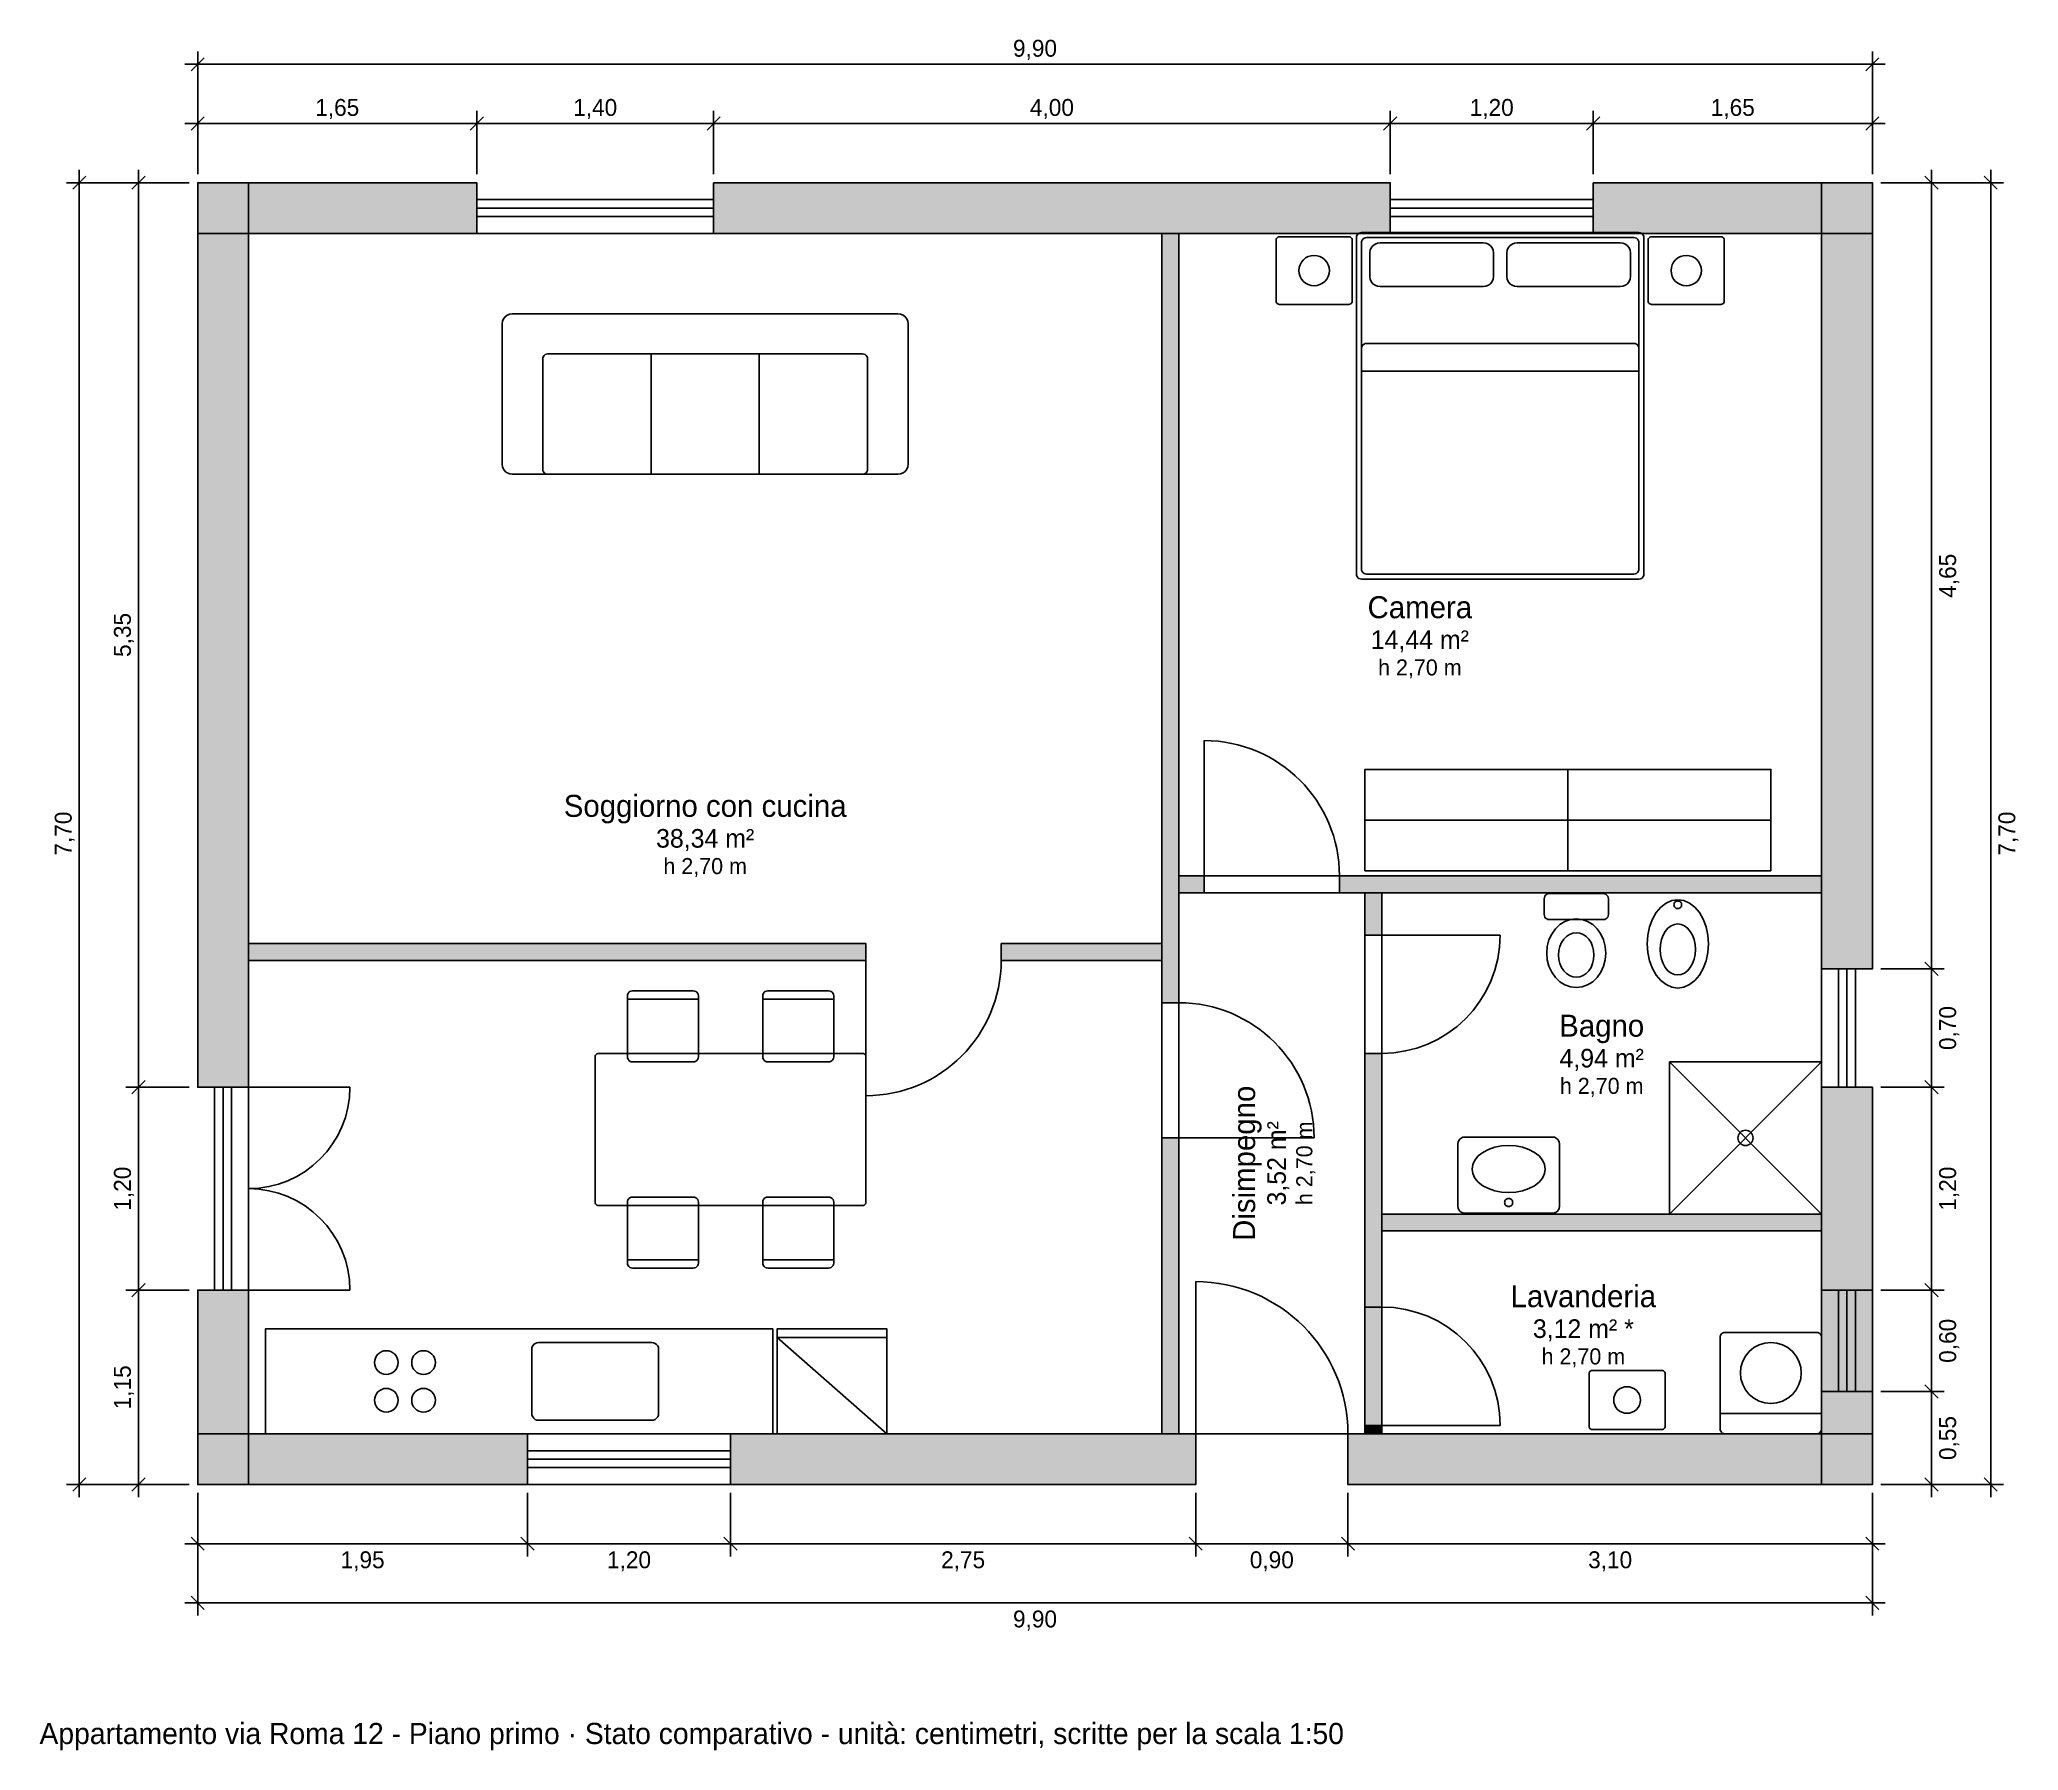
# Model space of a CAD drawing. Header units: centimetres. Extents: x -108 to 1061, y -172 to 840.
import ezdxf
from ezdxf.enums import TextEntityAlignment as Align

# ---------------------------------------------------------------- set-up
doc = ezdxf.new("R2010")
doc.units = ezdxf.units.CM
for name, color, linetype in [('APERTURE', 4, 'Continuous'), ('ARREDI', 8, 'Continuous'), ('DEMOLIZIONI', 2, 'Continuous'), ('LOCALI', 9, 'Continuous'), ('MURI', 7, 'Continuous'), ('NUOVO', 1, 'Continuous'), ('QUOTE', 3, 'Continuous'), ('TESTI', 7, 'Continuous')]:
    doc.layers.add(name, color=color, linetype=linetype)

msp = doc.modelspace()

# ---------------------------------------------------------------- hatches: boundary and pattern name
at = {"layer": 'DEMOLIZIONI'}
for points in [[(15, 305), (380, 305), (380, 295), (15, 295)], [(460, 305), (555, 305), (555, 295), (460, 295)], [(975, 100), (975, 40), (945, 40), (945, 100)], [(685, 90), (685, 20), (675, 20), (675, 90)]]:
    msp.add_hatch(color=256, dxfattribs=at).paths.add_polyline_path(points)
at = {"layer": 'MURI'}
for points in [[(-15, 755), (150, 755), (150, 725), (-15, 725)], [(15, 755), (15, 220), (-15, 220), (-15, 755)], [(290, 755), (690, 755), (690, 725), (290, 725)], [(810, 755), (975, 755), (975, 725), (810, 725)], [(975, 755), (975, 290), (945, 290), (945, 755)], [(565, 725), (565, 270), (555, 270), (555, 725)], [(565, 345), (580, 345), (580, 335), (565, 335)], [(660, 345), (945, 345), (945, 335), (660, 335)], [(685, 335), (685, 310), (675, 310), (675, 335)], [(685, 240), (685, 90), (675, 90), (675, 240)], [(975, 220), (975, 100), (945, 100), (945, 220)], [(565, 190), (565, 15), (555, 15), (555, 190)], [(15, 100), (15, -15), (-15, -15), (-15, 100)], [(975, 40), (975, -15), (945, -15), (945, 40)], [(-15, 15), (180, 15), (180, -15), (-15, -15)], [(300, 15), (575, 15), (575, -15), (300, -15)], [(665, 15), (975, 15), (975, -15), (665, -15)], [(685, 20), (685, 15), (675, 15), (675, 20)]]:
    msp.add_hatch(color=256, dxfattribs=at).paths.add_polyline_path(points)
at = {"layer": 'NUOVO'}
msp.add_hatch(color=256, dxfattribs=at).paths.add_polyline_path([(685, 145), (945, 145), (945, 135), (685, 135)])

# ---------------------------------------------------------------- linework, layer by layer
at = {"layer": 'APERTURE'}
for p, q in [((150, 755), (150, 725)), ((290, 755), (290, 725)), ((690, 755), (690, 725)), ((810, 755), (810, 725)), ((150, 740), (290, 740)), ((690, 740), (810, 740)), ((147, 725), (293, 725)), ((687, 725), (813, 725)), ((580, 345), (580, 425)), ((580, 345), (580, 335)), ((660, 345), (660, 335)), ((380, 295), (380, 305)), ((460, 295), (460, 305)), ((685, 310), (675, 310)), ((685, 310), (755, 310)), ((380, 295), (380, 215)), ((945, 293), (945, 217)), ((975, 290), (945, 290)), ((960, 290), (960, 220)), ((565, 270), (555, 270)), ((685, 240), (675, 240)), ((15, 220), (-15, 220)), ((0, 220), (0, 100)), ((15, 220), (75, 220)), ((975, 220), (945, 220)), ((565, 190), (555, 190)), ((565, 190), (645, 190)), ((15, 100), (-15, 100)), ((15, 100), (75, 100)), ((575, 15), (575, 105)), ((945, 103), (945, 37)), ((975, 100), (945, 100)), ((960, 100), (960, 40)), ((685, 90), (675, 90)), ((975, 40), (945, 40)), ((180, 15), (180, -15)), ((300, 15), (300, -15)), ((575, 15), (575, -15)), ((665, 15), (665, -15)), ((685, 20), (675, 20)), ((685, 20), (755, 20)), ((180, 0), (300, 0)), ((177, -15), (303, -15))]:
    msp.add_line(p, q, dxfattribs=at)
for points in [[(150, 745), (290, 745), (290, 735), (150, 735)], [(690, 745), (810, 745), (810, 735), (690, 735)], [(965, 290), (965, 220), (955, 220), (955, 290)], [(5, 220), (5, 100), (-5, 100), (-5, 220)], [(965, 100), (965, 40), (955, 40), (955, 100)], [(180, 5), (300, 5), (300, -5), (180, -5)]]:
    msp.add_lwpolyline(points, close=True, dxfattribs=at)
for centre, radius, start, end in [((580, 345), 80, 0, 90), ((685, 310), 70, 270, 0), ((380, 295), 80, 270, 0), ((565, 190), 80, 0, 90), ((15, 220), 60, 270, 0), ((15, 100), 60, 0, 90), ((575, 15), 90, 0, 90), ((685, 20), 70, 0, 90)]:
    msp.add_arc(centre, radius, start, end, dxfattribs=at)
at = {"layer": 'ARREDI'}
for p, q in [((253, 653.75), (253, 582.5)), ((317, 653.75), (317, 582.5)), ((673, 643.5), (837, 643.5)), ((795, 348), (795, 408)), ((915, 378), (675, 378)), ((239, 272), (281, 272)), ((319, 272), (361, 272)), ((855, 235), (945, 145)), ((945, 235), (855, 145)), ((239, 118), (281, 118)), ((319, 118), (361, 118)), ((392.5, 72), (327.5, 72)), ((392.5, 15), (327.5, 72)), ((945, 27), (885, 27))]:
    msp.add_line(p, q, dxfattribs=at)
for points in [[(837, 725.5), (837.7765, 725.3978), (838.5, 725.0981), (839.1213, 724.6213), (839.5981, 724), (839.8978, 723.2765), (840, 722.5), (840, 523.5), (839.8978, 522.7235), (839.5981, 522), (839.1213, 521.3787), (838.5, 520.9019), (837.7765, 520.6022), (837, 520.5), (673, 520.5), (672.2235, 520.6022), (671.5, 520.9019), (670.8787, 521.3787), (670.4019, 522), (670.1022, 522.7235), (670, 523.5), (670, 722.5), (670.1022, 723.2765), (670.4019, 724), (670.8787, 724.6213), (671.5, 725.0981), (672.2235, 725.3978), (673, 725.5)], [(665.5, 723), (666.0176, 722.9319), (666.5, 722.7321), (666.9142, 722.4142), (667.2321, 722), (667.4319, 721.5176), (667.5, 721), (667.5, 685), (667.4319, 684.4824), (667.2321, 684), (666.9142, 683.5858), (666.5, 683.2679), (666.0176, 683.0681), (665.5, 683), (624.5, 683), (623.9824, 683.0681), (623.5, 683.2679), (623.0858, 683.5858), (622.7679, 684), (622.5681, 684.4824), (622.5, 685), (622.5, 721), (622.5681, 721.5176), (622.7679, 722), (623.0858, 722.4142), (623.5, 722.7321), (623.9824, 722.9319), (624.5, 723)], [(834, 722.5), (834.7765, 722.3978), (835.5, 722.0981), (836.1213, 721.6213), (836.5981, 721), (836.8978, 720.2765), (837, 719.5), (837, 526.5), (836.8978, 525.7235), (836.5981, 525), (836.1213, 524.3787), (835.5, 523.9019), (834.7765, 523.6022), (834, 523.5), (676, 523.5), (675.2235, 523.6022), (674.5, 523.9019), (673.8787, 524.3787), (673.4019, 525), (673.1022, 525.7235), (673, 526.5), (673, 719.5), (673.1022, 720.2765), (673.4019, 721), (673.8787, 721.6213), (674.5, 722.0981), (675.2235, 722.3978), (676, 722.5)], [(745, 719.5), (746.5529, 719.2956), (748, 718.6962), (749.2426, 717.7426), (750.1962, 716.5), (750.7956, 715.0529), (751, 713.5), (751, 699.5), (750.7956, 697.9471), (750.1962, 696.5), (749.2426, 695.2574), (748, 694.3038), (746.5529, 693.7044), (745, 693.5), (684, 693.5), (682.4471, 693.7044), (681, 694.3038), (679.7574, 695.2574), (678.8038, 696.5), (678.2044, 697.9471), (678, 699.5), (678, 713.5), (678.2044, 715.0529), (678.8038, 716.5), (679.7574, 717.7426), (681, 718.6962), (682.4471, 719.2956), (684, 719.5)], [(826, 719.5), (827.5529, 719.2956), (829, 718.6962), (830.2426, 717.7426), (831.1962, 716.5), (831.7956, 715.0529), (832, 713.5), (832, 699.5), (831.7956, 697.9471), (831.1962, 696.5), (830.2426, 695.2574), (829, 694.3038), (827.5529, 693.7044), (826, 693.5), (765, 693.5), (763.4471, 693.7044), (762, 694.3038), (760.7574, 695.2574), (759.8038, 696.5), (759.2044, 697.9471), (759, 699.5), (759, 713.5), (759.2044, 715.0529), (759.8038, 716.5), (760.7574, 717.7426), (762, 718.6962), (763.4471, 719.2956), (765, 719.5)], [(885.5, 723), (886.0176, 722.9319), (886.5, 722.7321), (886.9142, 722.4142), (887.2321, 722), (887.4319, 721.5176), (887.5, 721), (887.5, 685), (887.4319, 684.4824), (887.2321, 684), (886.9142, 683.5858), (886.5, 683.2679), (886.0176, 683.0681), (885.5, 683), (844.5, 683), (843.9824, 683.0681), (843.5, 683.2679), (843.0858, 683.5858), (842.7679, 684), (842.5681, 684.4824), (842.5, 685), (842.5, 721), (842.5681, 721.5176), (842.7679, 722), (843.0858, 722.4142), (843.5, 722.7321), (843.9824, 722.9319), (844.5, 723)], [(654, 703), (653.8271, 701.2442), (653.3149, 699.5558), (652.4832, 697.9999), (651.364, 696.636), (650.0001, 695.5168), (648.4442, 694.6851), (646.7558, 694.1729), (645, 694), (643.2442, 694.1729), (641.5558, 694.6851), (639.9999, 695.5168), (638.636, 696.636), (637.5168, 697.9999), (636.6851, 699.5558), (636.1729, 701.2442), (636, 703), (636.1729, 704.7558), (636.6851, 706.4442), (637.5168, 708.0001), (638.636, 709.364), (639.9999, 710.4832), (641.5558, 711.3149), (643.2442, 711.8271), (645, 712), (646.7558, 711.8271), (648.4442, 711.3149), (650.0001, 710.4832), (651.364, 709.364), (652.4832, 708.0001), (653.3149, 706.4442), (653.8271, 704.7558)], [(874, 703), (873.8271, 701.2442), (873.3149, 699.5558), (872.4832, 697.9999), (871.364, 696.636), (870.0001, 695.5168), (868.4442, 694.6851), (866.7558, 694.1729), (865, 694), (863.2442, 694.1729), (861.5558, 694.6851), (859.9999, 695.5168), (858.636, 696.636), (857.5168, 697.9999), (856.6851, 699.5558), (856.1729, 701.2442), (856, 703), (856.1729, 704.7558), (856.6851, 706.4442), (857.5168, 708.0001), (858.636, 709.364), (859.9999, 710.4832), (861.5558, 711.3149), (863.2442, 711.8271), (865, 712), (866.7558, 711.8271), (868.4442, 711.3149), (870.0001, 710.4832), (871.364, 709.364), (872.4832, 708.0001), (873.3149, 706.4442), (873.8271, 704.7558)], [(399, 677.5), (400.5529, 677.2956), (402, 676.6962), (403.2426, 675.7426), (404.1962, 674.5), (404.7956, 673.0529), (405, 671.5), (405, 588.5), (404.7956, 586.9471), (404.1962, 585.5), (403.2426, 584.2574), (402, 583.3038), (400.5529, 582.7044), (399, 582.5), (171, 582.5), (169.4471, 582.7044), (168, 583.3038), (166.7574, 584.2574), (165.8038, 585.5), (165.2044, 586.9471), (165, 588.5), (165, 671.5), (165.2044, 673.0529), (165.8038, 674.5), (166.7574, 675.7426), (168, 676.6962), (169.4471, 677.2956), (171, 677.5)], [(834, 659.9), (834.7765, 659.7978), (835.5, 659.4981), (836.1213, 659.0213), (836.5981, 658.4), (836.8978, 657.6765), (837, 656.9), (837, 526.5), (836.8978, 525.7235), (836.5981, 525), (836.1213, 524.3787), (835.5, 523.9019), (834.7765, 523.6022), (834, 523.5), (676, 523.5), (675.2235, 523.6022), (674.5, 523.9019), (673.8787, 524.3787), (673.4019, 525), (673.1022, 525.7235), (673, 526.5), (673, 656.9), (673.1022, 657.6765), (673.4019, 658.4), (673.8787, 659.0213), (674.5, 659.4981), (675.2235, 659.7978), (676, 659.9)], [(378, 653.75), (378.7765, 653.6478), (379.5, 653.3481), (380.1213, 652.8713), (380.5981, 652.25), (380.8978, 651.5265), (381, 650.75), (381, 585.5), (380.8978, 584.7235), (380.5981, 584), (380.1213, 583.3787), (379.5, 582.9019), (378.7765, 582.6022), (378, 582.5), (192, 582.5), (191.2235, 582.6022), (190.5, 582.9019), (189.8787, 583.3787), (189.4019, 584), (189.1022, 584.7235), (189, 585.5), (189, 650.75), (189.1022, 651.5265), (189.4019, 652.25), (189.8787, 652.8713), (190.5, 653.3481), (191.2235, 653.6478), (192, 653.75)], [(915, 348), (675, 348), (675, 408), (915, 408)], [(816, 334.5), (816.7765, 334.3978), (817.5, 334.0981), (818.1213, 333.6213), (818.5981, 333), (818.8978, 332.2765), (819, 331.5), (819, 322.1), (818.8978, 321.3235), (818.5981, 320.6), (818.1213, 319.9787), (817.5, 319.5019), (816.7765, 319.2022), (816, 319.1), (784, 319.1), (783.2235, 319.2022), (782.5, 319.5019), (781.8787, 319.9787), (781.4019, 320.6), (781.1022, 321.3235), (781, 322.1), (781, 331.5), (781.1022, 332.2765), (781.4019, 333), (781.8787, 333.6213), (782.5, 334.0981), (783.2235, 334.3978), (784, 334.5)], [(878.05, 304.8), (877.7032, 299.7033), (876.676, 294.8024), (875.008, 290.2857), (872.7633, 286.3268), (870.028, 283.0779), (866.9074, 280.6636), (863.5214, 279.177), (860, 278.675), (856.4786, 279.177), (853.0926, 280.6636), (849.972, 283.0779), (847.2367, 286.3268), (844.992, 290.2857), (843.324, 294.8024), (842.2968, 299.7033), (841.95, 304.8), (842.2968, 309.8967), (843.324, 314.7976), (844.992, 319.3143), (847.2367, 323.2732), (849.972, 326.5221), (853.0926, 328.9364), (856.4786, 330.423), (860, 330.925), (863.5214, 330.423), (866.9074, 328.9364), (870.028, 326.5221), (872.7633, 323.2732), (875.008, 319.3143), (876.676, 314.7976), (877.7032, 309.8967)], [(862.28, 327.9), (862.2362, 327.4552), (862.1064, 327.0275), (861.8958, 326.6333), (861.6122, 326.2878), (861.2667, 326.0042), (860.8725, 325.7936), (860.4448, 325.6638), (860, 325.62), (859.5552, 325.6638), (859.1275, 325.7936), (858.7333, 326.0042), (858.3878, 326.2878), (858.1042, 326.6333), (857.8936, 327.0275), (857.7638, 327.4552), (857.72, 327.9), (857.7638, 328.3448), (857.8936, 328.7725), (858.1042, 329.1667), (858.3878, 329.5122), (858.7333, 329.7958), (859.1275, 330.0064), (859.5552, 330.1362), (860, 330.18), (860.4448, 330.1362), (860.8725, 330.0064), (861.2667, 329.7958), (861.6122, 329.5122), (861.8958, 329.1667), (862.1064, 328.7725), (862.2362, 328.3448)], [(817.48, 299.3), (817.1441, 295.3299), (816.1494, 291.5124), (814.5341, 287.9941), (812.3602, 284.9104), (809.7114, 282.3796), (806.6893, 280.4991), (803.4102, 279.341), (800, 278.95), (796.5898, 279.341), (793.3107, 280.4991), (790.2886, 282.3796), (787.6398, 284.9104), (785.4659, 287.9941), (783.8506, 291.5124), (782.8559, 295.3299), (782.52, 299.3), (782.8559, 303.2701), (783.8506, 307.0876), (785.4659, 310.6059), (787.6398, 313.6896), (790.2886, 316.2204), (793.3107, 318.1009), (796.5898, 319.259), (800, 319.65), (803.4102, 319.259), (806.6893, 318.1009), (809.7114, 316.2204), (812.3602, 313.6896), (814.5341, 310.6059), (816.1494, 307.0876), (817.1441, 303.2701)], [(870.45, 301.5), (870.2492, 298.5493), (869.6545, 295.7119), (868.6889, 293.097), (867.3893, 290.805), (865.8057, 288.924), (863.999, 287.5263), (862.0387, 286.6656), (860, 286.375), (857.9613, 286.6656), (856.001, 287.5263), (854.1943, 288.924), (852.6107, 290.805), (851.3111, 293.097), (850.3455, 295.7119), (849.7508, 298.5493), (849.55, 301.5), (849.7508, 304.4507), (850.3455, 307.2881), (851.3111, 309.903), (852.6107, 312.195), (854.1943, 314.076), (856.001, 315.4737), (857.9613, 316.3344), (860, 316.625), (862.0387, 316.3344), (863.999, 315.4737), (865.8057, 314.076), (867.3893, 312.195), (868.6889, 309.903), (869.6545, 307.2881), (870.2492, 304.4507)], [(810.45, 298.2), (810.2492, 295.6248), (809.6545, 293.1486), (808.6889, 290.8665), (807.3893, 288.8662), (805.8057, 287.2246), (803.999, 286.0048), (802.0387, 285.2536), (800, 285), (797.9613, 285.2536), (796.001, 286.0048), (794.1943, 287.2246), (792.6107, 288.8662), (791.3111, 290.8665), (790.3455, 293.1486), (789.7508, 295.6248), (789.55, 298.2), (789.7508, 300.7752), (790.3455, 303.2514), (791.3111, 305.5335), (792.6107, 307.5338), (794.1943, 309.1754), (796.001, 310.3952), (797.9613, 311.1464), (800, 311.4), (802.0387, 311.1464), (803.999, 310.3952), (805.8057, 309.1754), (807.3893, 307.5338), (808.6889, 305.5335), (809.6545, 303.2514), (810.2492, 300.7752)], [(278, 277), (278.7765, 276.8978), (279.5, 276.5981), (280.1213, 276.1213), (280.5981, 275.5), (280.8978, 274.7765), (281, 274), (281, 238), (280.8978, 237.2235), (280.5981, 236.5), (280.1213, 235.8787), (279.5, 235.4019), (278.7765, 235.1022), (278, 235), (242, 235), (241.2235, 235.1022), (240.5, 235.4019), (239.8787, 235.8787), (239.4019, 236.5), (239.1022, 237.2235), (239, 238), (239, 274), (239.1022, 274.7765), (239.4019, 275.5), (239.8787, 276.1213), (240.5, 276.5981), (241.2235, 276.8978), (242, 277)], [(358, 277), (358.7765, 276.8978), (359.5, 276.5981), (360.1213, 276.1213), (360.5981, 275.5), (360.8978, 274.7765), (361, 274), (361, 238), (360.8978, 237.2235), (360.5981, 236.5), (360.1213, 235.8787), (359.5, 235.4019), (358.7765, 235.1022), (358, 235), (322, 235), (321.2235, 235.1022), (320.5, 235.4019), (319.8787, 235.8787), (319.4019, 236.5), (319.1022, 237.2235), (319, 238), (319, 274), (319.1022, 274.7765), (319.4019, 275.5), (319.8787, 276.1213), (320.5, 276.5981), (321.2235, 276.8978), (322, 277)], [(378, 240), (378.5176, 239.9319), (379, 239.7321), (379.4142, 239.4142), (379.7321, 239), (379.9319, 238.5176), (380, 238), (380, 152), (379.9319, 151.4824), (379.7321, 151), (379.4142, 150.5858), (379, 150.2679), (378.5176, 150.0681), (378, 150), (222, 150), (221.4824, 150.0681), (221, 150.2679), (220.5858, 150.5858), (220.2679, 151), (220.0681, 151.4824), (220, 152), (220, 238), (220.0681, 238.5176), (220.2679, 239), (220.5858, 239.4142), (221, 239.7321), (221.4824, 239.9319), (222, 240)], [(855, 235), (945, 235), (945, 145), (855, 145)], [(734, 145.5), (732.9647, 145.6363), (732, 146.0359), (731.1716, 146.6716), (730.5359, 147.5), (730.1363, 148.4647), (730, 149.5), (730, 186.5), (730.1363, 187.5353), (730.5359, 188.5), (731.1716, 189.3284), (732, 189.9641), (732.9647, 190.3637), (734, 190.5), (786, 190.5), (787.0353, 190.3637), (788, 189.9641), (788.8284, 189.3284), (789.4641, 188.5), (789.8637, 187.5353), (790, 186.5), (790, 149.5), (789.8637, 148.4647), (789.4641, 147.5), (788.8284, 146.6716), (788, 146.0359), (787.0353, 145.6363), (786, 145.5)], [(904.5, 190), (904.4135, 189.1221), (904.1575, 188.2779), (903.7416, 187.4999), (903.182, 186.818), (902.5001, 186.2584), (901.7221, 185.8425), (900.8779, 185.5865), (900, 185.5), (899.1221, 185.5865), (898.2779, 185.8425), (897.4999, 186.2584), (896.818, 186.818), (896.2584, 187.4999), (895.8425, 188.2779), (895.5865, 189.1221), (895.5, 190), (895.5865, 190.8779), (895.8425, 191.7221), (896.2584, 192.5001), (896.818, 193.182), (897.4999, 193.7416), (898.2779, 194.1575), (899.1221, 194.4135), (900, 194.5), (900.8779, 194.4135), (901.7221, 194.1575), (902.5001, 193.7416), (903.182, 193.182), (903.7416, 192.5001), (904.1575, 191.7221), (904.4135, 190.8779)], [(738.4, 171.6), (738.815, 174.3215), (740.0442, 176.9384), (742.0403, 179.3502), (744.7265, 181.4641), (747.9997, 183.199), (751.734, 184.4881), (755.786, 185.282), (760, 185.55), (764.214, 185.282), (768.266, 184.4881), (772.0003, 183.199), (775.2735, 181.4641), (777.9597, 179.3502), (779.9558, 176.9384), (781.185, 174.3215), (781.6, 171.6), (781.185, 168.8785), (779.9558, 166.2616), (777.9597, 163.8498), (775.2735, 161.7359), (772.0003, 160.001), (768.266, 158.7119), (764.214, 157.918), (760, 157.65), (755.786, 157.918), (751.734, 158.7119), (747.9997, 160.001), (744.7265, 161.7359), (742.0403, 163.8498), (740.0442, 166.2616), (738.815, 168.8785)], [(278, 155), (278.7765, 154.8978), (279.5, 154.5981), (280.1213, 154.1213), (280.5981, 153.5), (280.8978, 152.7765), (281, 152), (281, 116), (280.8978, 115.2235), (280.5981, 114.5), (280.1213, 113.8787), (279.5, 113.4019), (278.7765, 113.1022), (278, 113), (242, 113), (241.2235, 113.1022), (240.5, 113.4019), (239.8787, 113.8787), (239.4019, 114.5), (239.1022, 115.2235), (239, 116), (239, 152), (239.1022, 152.7765), (239.4019, 153.5), (239.8787, 154.1213), (240.5, 154.5981), (241.2235, 154.8978), (242, 155)], [(358, 155), (358.7765, 154.8978), (359.5, 154.5981), (360.1213, 154.1213), (360.5981, 153.5), (360.8978, 152.7765), (361, 152), (361, 116), (360.8978, 115.2235), (360.5981, 114.5), (360.1213, 113.8787), (359.5, 113.4019), (358.7765, 113.1022), (358, 113), (322, 113), (321.2235, 113.1022), (320.5, 113.4019), (319.8787, 113.8787), (319.4019, 114.5), (319.1022, 115.2235), (319, 116), (319, 152), (319.1022, 152.7765), (319.4019, 153.5), (319.8787, 154.1213), (320.5, 154.5981), (321.2235, 154.8978), (322, 155)], [(757.6, 151.8), (757.6461, 152.2682), (757.7827, 152.7184), (758.0045, 153.1334), (758.3029, 153.4971), (758.6666, 153.7955), (759.0816, 154.0173), (759.5318, 154.1539), (760, 154.2), (760.4682, 154.1539), (760.9184, 154.0173), (761.3334, 153.7955), (761.6971, 153.4971), (761.9955, 153.1334), (762.2173, 152.7184), (762.3539, 152.2682), (762.4, 151.8), (762.3539, 151.3318), (762.2173, 150.8816), (761.9955, 150.4666), (761.6971, 150.1029), (761.3334, 149.8045), (760.9184, 149.5827), (760.4682, 149.4461), (760, 149.4), (759.5318, 149.4461), (759.0816, 149.5827), (758.6666, 149.8045), (758.3029, 150.1029), (758.0045, 150.4666), (757.7827, 150.8816), (757.6461, 151.3318)], [(325, 15), (25, 15), (25, 77), (325, 77)], [(392.5, 15), (327.5, 15), (327.5, 77), (392.5, 77)], [(888, 15), (887.2235, 15.1022), (886.5, 15.4019), (885.8787, 15.8787), (885.4019, 16.5), (885.1022, 17.2235), (885, 18), (885, 72), (885.1022, 72.7765), (885.4019, 73.5), (885.8787, 74.1213), (886.5, 74.5981), (887.2235, 74.8978), (888, 75), (942, 75), (942.7765, 74.8978), (943.5, 74.5981), (944.1213, 74.1213), (944.5981, 73.5), (944.8978, 72.7765), (945, 72), (945, 18), (944.8978, 17.2235), (944.5981, 16.5), (944.1213, 15.8787), (943.5, 15.4019), (942.7765, 15.1022), (942, 15)], [(89.5, 57.16), (89.6345, 58.5256), (90.0328, 59.8388), (90.6797, 61.049), (91.5503, 62.1097), (92.611, 62.9803), (93.8212, 63.6272), (95.1344, 64.0255), (96.5, 64.16), (97.8656, 64.0255), (99.1788, 63.6272), (100.389, 62.9803), (101.4497, 62.1097), (102.3203, 61.049), (102.9672, 59.8388), (103.3655, 58.5256), (103.5, 57.16), (103.3655, 55.7944), (102.9672, 54.4812), (102.3203, 53.271), (101.4497, 52.2103), (100.389, 51.3397), (99.1788, 50.6928), (97.8656, 50.2945), (96.5, 50.16), (95.1344, 50.2945), (93.8212, 50.6928), (92.611, 51.3397), (91.5503, 52.2103), (90.6797, 53.271), (90.0328, 54.4812), (89.6345, 55.7944)], [(111.5, 57.16), (111.6345, 58.5256), (112.0328, 59.8388), (112.6797, 61.049), (113.5503, 62.1097), (114.611, 62.9803), (115.8212, 63.6272), (117.1344, 64.0255), (118.5, 64.16), (119.8656, 64.0255), (121.1788, 63.6272), (122.389, 62.9803), (123.4497, 62.1097), (124.3203, 61.049), (124.9672, 59.8388), (125.3655, 58.5256), (125.5, 57.16), (125.3655, 55.7944), (124.9672, 54.4812), (124.3203, 53.271), (123.4497, 52.2103), (122.389, 51.3397), (121.1788, 50.6928), (119.8656, 50.2945), (118.5, 50.16), (117.1344, 50.2945), (115.8212, 50.6928), (114.611, 51.3397), (113.5503, 52.2103), (112.6797, 53.271), (112.0328, 54.4812), (111.6345, 55.7944)], [(186.5, 23), (185.4647, 23.1363), (184.5, 23.5359), (183.6716, 24.1716), (183.0359, 25), (182.6363, 25.9647), (182.5, 27), (182.5, 65), (182.6363, 66.0353), (183.0359, 67), (183.6716, 67.8284), (184.5, 68.4641), (185.4647, 68.8637), (186.5, 69), (253.5, 69), (254.5353, 68.8637), (255.5, 68.4641), (256.3284, 67.8284), (256.9641, 67), (257.3637, 66.0353), (257.5, 65), (257.5, 27), (257.3637, 25.9647), (256.9641, 25), (256.3284, 24.1716), (255.5, 23.5359), (254.5353, 23.1363), (253.5, 23)], [(897, 51), (897.3459, 54.5116), (898.3702, 57.8883), (900.0335, 61.0003), (902.2721, 63.7279), (904.9997, 65.9665), (908.1117, 67.6298), (911.4884, 68.6541), (915, 69), (918.5116, 68.6541), (921.8883, 67.6298), (925.0003, 65.9665), (927.7279, 63.7279), (929.9665, 61.0003), (931.6298, 57.8883), (932.6541, 54.5116), (933, 51), (932.6541, 47.4884), (931.6298, 44.1117), (929.9665, 40.9997), (927.7279, 38.2721), (925.0003, 36.0335), (921.8883, 34.3702), (918.5116, 33.3459), (915, 33), (911.4884, 33.3459), (908.1117, 34.3702), (904.9997, 36.0335), (902.2721, 38.2721), (900.0335, 40.9997), (898.3702, 44.1117), (897.3459, 47.4884)], [(809.5, 17.5), (808.9824, 17.5681), (808.5, 17.7679), (808.0858, 18.0858), (807.7679, 18.5), (807.5681, 18.9824), (807.5, 19.5), (807.5, 50.5), (807.5681, 51.0176), (807.7679, 51.5), (808.0858, 51.9142), (808.5, 52.2321), (808.9824, 52.4319), (809.5, 52.5), (850.5, 52.5), (851.0176, 52.4319), (851.5, 52.2321), (851.9142, 51.9142), (852.2321, 51.5), (852.4319, 51.0176), (852.5, 50.5), (852.5, 19.5), (852.4319, 18.9824), (852.2321, 18.5), (851.9142, 18.0858), (851.5, 17.7679), (851.0176, 17.5681), (850.5, 17.5)], [(89.5, 34.84), (89.6345, 36.2056), (90.0328, 37.5188), (90.6797, 38.729), (91.5503, 39.7897), (92.611, 40.6603), (93.8212, 41.3072), (95.1344, 41.7055), (96.5, 41.84), (97.8656, 41.7055), (99.1788, 41.3072), (100.389, 40.6603), (101.4497, 39.7897), (102.3203, 38.729), (102.9672, 37.5188), (103.3655, 36.2056), (103.5, 34.84), (103.3655, 33.4744), (102.9672, 32.1612), (102.3203, 30.951), (101.4497, 29.8903), (100.389, 29.0197), (99.1788, 28.3728), (97.8656, 27.9745), (96.5, 27.84), (95.1344, 27.9745), (93.8212, 28.3728), (92.611, 29.0197), (91.5503, 29.8903), (90.6797, 30.951), (90.0328, 32.1612), (89.6345, 33.4744)], [(111.5, 34.84), (111.6345, 36.2056), (112.0328, 37.5188), (112.6797, 38.729), (113.5503, 39.7897), (114.611, 40.6603), (115.8212, 41.3072), (117.1344, 41.7055), (118.5, 41.84), (119.8656, 41.7055), (121.1788, 41.3072), (122.389, 40.6603), (123.4497, 39.7897), (124.3203, 38.729), (124.9672, 37.5188), (125.3655, 36.2056), (125.5, 34.84), (125.3655, 33.4744), (124.9672, 32.1612), (124.3203, 30.951), (123.4497, 29.8903), (122.389, 29.0197), (121.1788, 28.3728), (119.8656, 27.9745), (118.5, 27.84), (117.1344, 27.9745), (115.8212, 28.3728), (114.611, 29.0197), (113.5503, 29.8903), (112.6797, 30.951), (112.0328, 32.1612), (111.6345, 33.4744)], [(822.125, 35), (822.2763, 36.5363), (822.7244, 38.0136), (823.4522, 39.3751), (824.4315, 40.5685), (825.6249, 41.5478), (826.9864, 42.2756), (828.4637, 42.7237), (830, 42.875), (831.5363, 42.7237), (833.0136, 42.2756), (834.3751, 41.5478), (835.5685, 40.5685), (836.5478, 39.3751), (837.2756, 38.0136), (837.7237, 36.5363), (837.875, 35), (837.7237, 33.4637), (837.2756, 31.9864), (836.5478, 30.6249), (835.5685, 29.4315), (834.3751, 28.4522), (833.0136, 27.7244), (831.5363, 27.2763), (830, 27.125), (828.4637, 27.2763), (826.9864, 27.7244), (825.6249, 28.4522), (824.4315, 29.4315), (823.4522, 30.6249), (822.7244, 31.9864), (822.2763, 33.4637)]]:
    msp.add_lwpolyline(points, close=True, dxfattribs=at)
at = {"layer": 'DEMOLIZIONI'}
for points in [[(15, 305), (380, 305), (380, 295), (15, 295)], [(460, 305), (555, 305), (555, 295), (460, 295)], [(975, 100), (975, 40), (945, 40), (945, 100)], [(685, 90), (685, 20), (675, 20), (675, 90)]]:
    msp.add_lwpolyline(points, close=True, dxfattribs=at)
at = {"layer": 'LOCALI'}
for points in [[(15, 15), (555, 15), (555, 725), (15, 725)], [(565, 345), (945, 345), (945, 725), (565, 725)], [(565, 15), (675, 15), (675, 335), (565, 335)], [(685, 145), (945, 145), (945, 335), (685, 335)], [(685, 15), (945, 15), (945, 135), (685, 135)]]:
    msp.add_lwpolyline(points, close=True, dxfattribs=at)
at = {"layer": 'MURI'}
for points in [[(-15, 755), (150, 755), (150, 725), (-15, 725)], [(15, 755), (15, 220), (-15, 220), (-15, 755)], [(290, 755), (690, 755), (690, 725), (290, 725)], [(810, 755), (975, 755), (975, 725), (810, 725)], [(975, 755), (975, 290), (945, 290), (945, 755)], [(565, 725), (565, 270), (555, 270), (555, 725)], [(565, 345), (580, 345), (580, 335), (565, 335)], [(660, 345), (945, 345), (945, 335), (660, 335)], [(685, 335), (685, 310), (675, 310), (675, 335)], [(685, 240), (685, 90), (675, 90), (675, 240)], [(975, 220), (975, 100), (945, 100), (945, 220)], [(565, 190), (565, 15), (555, 15), (555, 190)], [(15, 100), (15, -15), (-15, -15), (-15, 100)], [(975, 40), (975, -15), (945, -15), (945, 40)], [(-15, 15), (180, 15), (180, -15), (-15, -15)], [(300, 15), (575, 15), (575, -15), (300, -15)], [(665, 15), (975, 15), (975, -15), (665, -15)], [(685, 20), (685, 15), (675, 15), (675, 20)]]:
    msp.add_lwpolyline(points, close=True, dxfattribs=at)
at = {"layer": 'NUOVO'}
msp.add_lwpolyline([(685, 145), (945, 145), (945, 135), (685, 135)], close=True, dxfattribs=at)
at = {"layer": 'QUOTE'}
for p, q in [((-15, 760), (-15, 832.5)), ((975, 760), (975, 832.5)), ((-22.5, 825), (982.5, 825)), ((-18.8891, 821.1109), (-11.1109, 828.8891)), ((971.1109, 821.1109), (978.8891, 828.8891)), ((-15, 760), (-15, 797.5)), ((150, 760), (150, 797.5)), ((150, 760), (150, 797.5)), ((290, 760), (290, 797.5)), ((290, 760), (290, 797.5)), ((690, 760), (690, 797.5)), ((690, 760), (690, 797.5)), ((810, 760), (810, 797.5)), ((810, 760), (810, 797.5)), ((975, 760), (975, 797.5)), ((-22.5, 790), (157.5, 790)), ((-18.8891, 786.1109), (-11.1109, 793.8891)), ((142.5, 790), (297.5, 790)), ((146.1109, 786.1109), (153.8891, 793.8891)), ((146.1109, 786.1109), (153.8891, 793.8891)), ((282.5, 790), (697.5, 790)), ((286.1109, 786.1109), (293.8891, 793.8891)), ((286.1109, 786.1109), (293.8891, 793.8891)), ((682.5, 790), (817.5, 790)), ((686.1109, 786.1109), (693.8891, 793.8891)), ((686.1109, 786.1109), (693.8891, 793.8891)), ((802.5, 790), (982.5, 790)), ((806.1109, 786.1109), (813.8891, 793.8891)), ((806.1109, 786.1109), (813.8891, 793.8891)), ((971.1109, 786.1109), (978.8891, 793.8891)), ((-85, 762.5), (-85, -22.5)), ((-50, 762.5), (-50, 212.5)), ((1010, 762.5), (1010, 282.5)), ((1045, 762.5), (1045, -22.5)), ((-20, 755), (-92.5, 755)), ((-81.1109, 758.8891), (-88.8891, 751.1109)), ((-20, 755), (-57.5, 755)), ((-46.1109, 758.8891), (-53.8891, 751.1109)), ((980, 755), (1017.5, 755)), ((980, 755), (1052.5, 755)), ((1006.1109, 758.8891), (1013.8891, 751.1109)), ((1041.1109, 758.8891), (1048.8891, 751.1109)), ((1006.1109, 293.8891), (1013.8891, 286.1109)), ((1006.1109, 293.8891), (1013.8891, 286.1109)), ((1010, 297.5), (1010, 212.5)), ((980, 290), (1017.5, 290)), ((980, 290), (1017.5, 290)), ((-46.1109, 223.8891), (-53.8891, 216.1109)), ((-46.1109, 223.8891), (-53.8891, 216.1109)), ((-50, 227.5), (-50, 92.5)), ((1006.1109, 223.8891), (1013.8891, 216.1109)), ((1006.1109, 223.8891), (1013.8891, 216.1109)), ((1010, 227.5), (1010, 92.5)), ((-20, 220), (-57.5, 220)), ((-20, 220), (-57.5, 220)), ((980, 220), (1017.5, 220)), ((980, 220), (1017.5, 220)), ((-50, 107.5), (-50, -22.5)), ((1010, 107.5), (1010, 32.5)), ((-20, 100), (-57.5, 100)), ((-20, 100), (-57.5, 100)), ((-46.1109, 103.8891), (-53.8891, 96.1109)), ((-46.1109, 103.8891), (-53.8891, 96.1109)), ((980, 100), (1017.5, 100)), ((980, 100), (1017.5, 100)), ((1006.1109, 103.8891), (1013.8891, 96.1109)), ((1006.1109, 103.8891), (1013.8891, 96.1109)), ((1010, 47.5), (1010, -22.5)), ((980, 40), (1017.5, 40)), ((980, 40), (1017.5, 40)), ((1006.1109, 43.8891), (1013.8891, 36.1109)), ((1006.1109, 43.8891), (1013.8891, 36.1109)), ((-81.1109, -11.1109), (-88.8891, -18.8891)), ((-46.1109, -11.1109), (-53.8891, -18.8891)), ((1006.1109, -11.1109), (1013.8891, -18.8891)), ((1041.1109, -11.1109), (1048.8891, -18.8891)), ((-20, -15), (-92.5, -15)), ((-20, -15), (-57.5, -15)), ((-15, -20), (-15, -57.5)), ((-15, -20), (-15, -92.5)), ((180, -20), (180, -57.5)), ((180, -20), (180, -57.5)), ((300, -20), (300, -57.5)), ((300, -20), (300, -57.5)), ((575, -20), (575, -57.5)), ((575, -20), (575, -57.5)), ((665, -20), (665, -57.5)), ((665, -20), (665, -57.5)), ((975, -20), (975, -57.5)), ((975, -20), (975, -92.5)), ((980, -15), (1017.5, -15)), ((980, -15), (1052.5, -15)), ((-18.8891, -46.1109), (-11.1109, -53.8891)), ((176.1109, -46.1109), (183.8891, -53.8891)), ((176.1109, -46.1109), (183.8891, -53.8891)), ((296.1109, -46.1109), (303.8891, -53.8891)), ((296.1109, -46.1109), (303.8891, -53.8891)), ((571.1109, -46.1109), (578.8891, -53.8891)), ((571.1109, -46.1109), (578.8891, -53.8891)), ((661.1109, -46.1109), (668.8891, -53.8891)), ((661.1109, -46.1109), (668.8891, -53.8891)), ((971.1109, -46.1109), (978.8891, -53.8891)), ((-22.5, -50), (187.5, -50)), ((172.5, -50), (307.5, -50)), ((292.5, -50), (582.5, -50)), ((567.5, -50), (672.5, -50)), ((657.5, -50), (982.5, -50)), ((-18.8891, -81.1109), (-11.1109, -88.8891)), ((971.1109, -81.1109), (978.8891, -88.8891)), ((-22.5, -85), (982.5, -85))]:
    msp.add_line(p, q, dxfattribs=at)

# ---------------------------------------------------------------- texts
for s, p in [('9,90', (480, 834.5)), ('1,65', (67.5, 799.5)), ('1,40', (220, 799.5)), ('4,00', (490, 799.5)), ('1,20', (750, 799.5)), ('1,65', (892.5, 799.5)), ('1,95', (82.5, -59.5)), ('1,20', (240, -59.5)), ('2,75', (437.5, -59.5)), ('0,90', (620, -59.5)), ('3,10', (820, -59.5)), ('9,90', (480, -94.5))]:
    msp.add_text(s, height=10, dxfattribs=at).set_placement(p, align=Align.MIDDLE_CENTER)
for s, p in [('4,65', (1019.5, 522.5)), ('5,35', (-59.5, 487.5)), ('7,70', (-94.5, 370)), ('7,70', (1054.5, 370)), ('0,70', (1019.5, 255)), ('1,20', (-59.5, 160)), ('1,20', (1019.5, 160)), ('0,60', (1019.5, 70)), ('1,15', (-59.5, 42.5)), ('0,55', (1019.5, 12.5))]:
    msp.add_text(s, height=10, rotation=90, dxfattribs=at).set_placement(p, align=Align.MIDDLE_CENTER)
at = {"layer": 'TESTI'}
for s, height, p in [('Camera', 13, (707.5, 503.9)), ('14,44 m²', 11, (707.5, 484.7)), ('h 2,70 m', 9.5, (707.5, 468.3)), ('Soggiorno con cucina', 13, (285, 386.4)), ('38,34 m²', 11, (285, 367.2)), ('h 2,70 m', 9.5, (285, 350.8)), ('Bagno', 13, (815, 256.4)), ('4,94 m²', 11, (815, 237.2)), ('h 2,70 m', 9.5, (815, 220.8)), ('Lavanderia', 13, (804.1667, 96.4)), ('3,12 m² *', 11, (804.1667, 77.2)), ('h 2,70 m', 9.5, (804.1667, 60.8))]:
    msp.add_text(s, height=height, dxfattribs=at).set_placement(p, align=Align.MIDDLE_CENTER)
for s, height, p in [('Disimpegno', 13, (603.6, 175)), ('3,52 m²', 11, (622.8, 175)), ('h 2,70 m', 9.5, (639.2, 175))]:
    msp.add_text(s, height=height, rotation=90, dxfattribs=at).set_placement(p, align=Align.MIDDLE_CENTER)
msp.add_text('Appartamento via Roma 12 - Piano primo · Stato comparativo - unità: centimetri, scritte per la scala 1:50', height=12.5, dxfattribs=at).set_placement((-108.5, -168.5))

doc.saveas('drawing.dxf')
